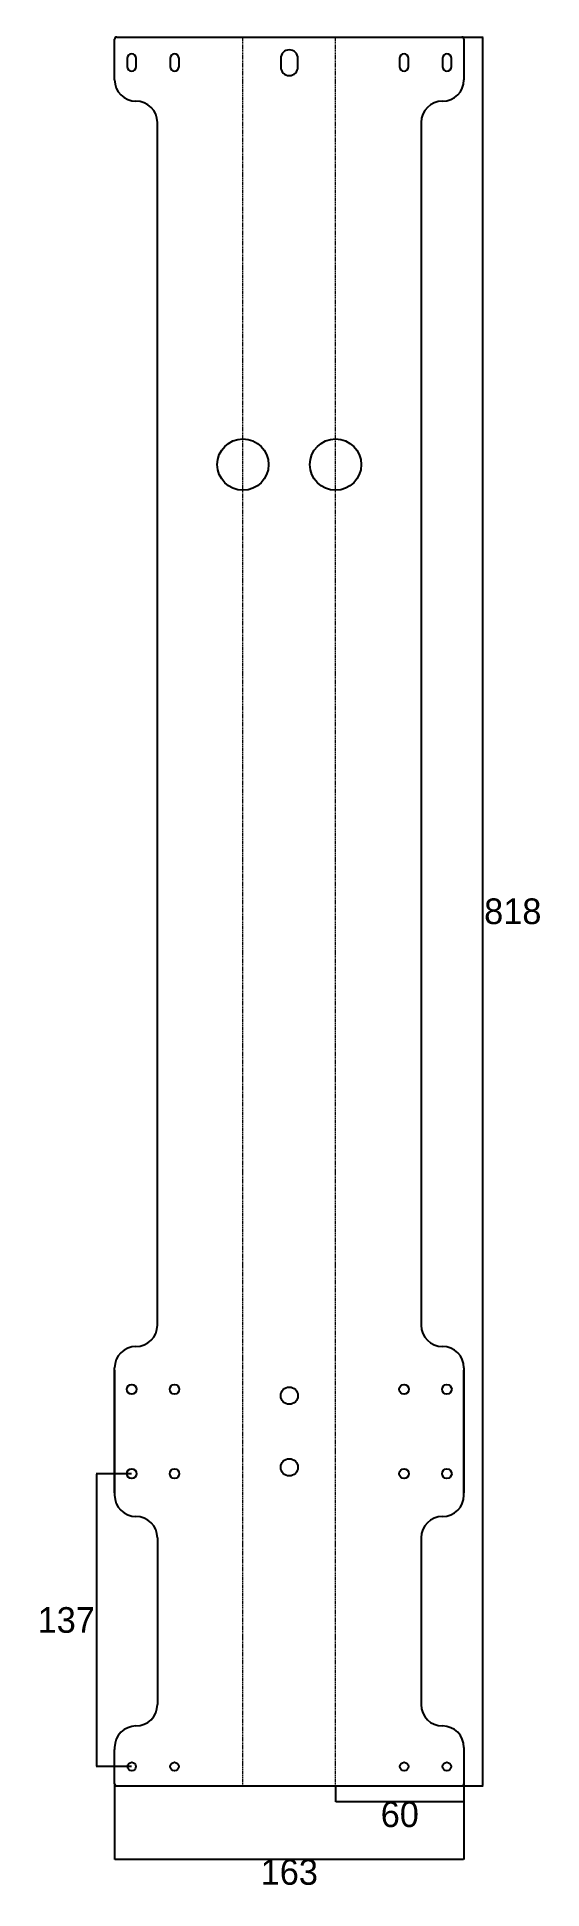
# Model space of a CAD drawing. Extents: x -200 to 36, y -866 to 0.
import ezdxf

# ---------------------------------------------------------------- set-up
doc = ezdxf.new("R2010")
doc.units = 0
doc.linetypes.add('DASHED', pattern=[0.75, 0.5, -0.25])
doc.layers.get('0').update_dxf_attribs({"linetype": 'CONTINUOUS'})
doc.layers.get('Defpoints').update_dxf_attribs({"linetype": 'CONTINUOUS'})
doc.layers.add('WHITE', color=7, linetype='CONTINUOUS')
doc.layers.add('YELLOW', color=2, linetype='CONTINUOUS')
doc.dimstyles.get("Standard").update_dxf_attribs({"dimtxt": 0.18, "dimasz": 0.18, "dimexe": 0.18, "dimexo": 0.0625, "dimgap": 0.09, "dimtad": 0, "dimtih": 1, "dimtoh": 1, "dimdec": 4, "dimzin": 0, "dimdsep": 46, "dimtxsty": 'Standard', "dimcen": 0.09, "dimadec": 0, "dimazin": 0, "dimtfac": 1, "dimtdec": 4, "dimtofl": 0, "dimtmove": 0, "dimatfit": 3, "dimfxl": 1, "dimtolj": 1, "dimtzin": 0, "dimarcsym": 0})

# ---------------------------------------------------------------- blocks, each defined once
blk = doc.blocks.new('*D0')
at = {"color": 0, "linetype": 'Continuous', "lineweight": -2, "transparency": 16777216}
for p, q in [((-0.94, 0), (8.89, 0)), ((8.71, -0.18), (8.71, -817.82)), ((-0.94, -818), (8.89, -818))]:
    blk.add_line(p, q, dxfattribs=at)
at = {"color": 0, "linetype": 'Continuous', "transparency": 16777216}
for points in [[(8.68, -0.18), (8.74, -0.18), (8.71, 0)], [(8.68, -817.82), (8.74, -817.82), (8.71, -818)]]:
    blk.add_solid(points, dxfattribs=at)
at = {"layer": 'Defpoints', "color": 0, "linetype": 'Continuous', "transparency": 16777216}
for p in [(-1, 0), (-1, -818), (8.71, -818)]:
    blk.add_point(p, dxfattribs=at)
at = {"color": 0, "linetype": 'Continuous', "transparency": 16777216, "insert": (22.8, -409), "char_height": 12, "attachment_point": 5}
blk.add_mtext('\\A1;818', dxfattribs=at)
blk = doc.blocks.new('*D1')
at = {"color": 0, "linetype": 'Continuous', "lineweight": -2, "transparency": 16777216}
for p, q in [((-155.35, -672), (-171.97, -672)), ((-171.79, -672.18), (-171.79, -808.82)), ((-155.35, -809), (-171.97, -809))]:
    blk.add_line(p, q, dxfattribs=at)
at = {"color": 0, "linetype": 'Continuous', "transparency": 16777216}
for points in [[(-171.82, -672.18), (-171.76, -672.18), (-171.79, -672)], [(-171.82, -808.82), (-171.76, -808.82), (-171.79, -809)]]:
    blk.add_solid(points, dxfattribs=at)
at = {"layer": 'Defpoints', "color": 0, "linetype": 'Continuous', "transparency": 16777216}
for p in [(-155.28, -672), (-171.79, -809), (-155.28, -809)]:
    blk.add_point(p, dxfattribs=at)
at = {"color": 0, "linetype": 'Continuous', "transparency": 16777216, "insert": (-185.88, -740.5), "char_height": 12, "attachment_point": 5}
blk.add_mtext('\\A1;137', dxfattribs=at)
blk = doc.blocks.new('*D2')
at = {"color": 0, "linetype": 'Continuous', "lineweight": -2, "transparency": 16777216}
for p, q in [((-163.28, -817.06), (-163.28, -852.45)), ((0, -817.06), (0, -852.45)), ((-163.1, -852.27), (-0.18, -852.27))]:
    blk.add_line(p, q, dxfattribs=at)
at = {"color": 0, "linetype": 'Continuous', "transparency": 16777216}
for points in [[(-163.1, -852.24), (-163.1, -852.3), (-163.28, -852.27)], [(-0.18, -852.24), (-0.18, -852.3), (0, -852.27)]]:
    blk.add_solid(points, dxfattribs=at)
at = {"layer": 'Defpoints', "color": 0, "linetype": 'Continuous', "transparency": 16777216}
for p in [(-163.28, -817), (0, -817), (0, -852.27)]:
    blk.add_point(p, dxfattribs=at)
at = {"color": 0, "linetype": 'Continuous', "transparency": 16777216, "insert": (-81.64, -858.36), "char_height": 12, "attachment_point": 5}
blk.add_mtext('\\A1;163', dxfattribs=at)
blk = doc.blocks.new('*D3')
at = {"color": 0, "linetype": 'Continuous', "lineweight": -2, "transparency": 16777216}
for p, q in [((-60, -818.06), (-60, -825.46)), ((0, -818.06), (0, -825.46)), ((-59.82, -825.28), (-0.18, -825.28))]:
    blk.add_line(p, q, dxfattribs=at)
at = {"color": 0, "linetype": 'Continuous', "transparency": 16777216}
for points in [[(-59.82, -825.25), (-59.82, -825.31), (-60, -825.28)], [(-0.18, -825.25), (-0.18, -825.31), (0, -825.28)]]:
    blk.add_solid(points, dxfattribs=at)
at = {"layer": 'Defpoints', "color": 0, "linetype": 'Continuous', "transparency": 16777216}
for p in [(-60, -818), (0, -818), (0, -825.28)]:
    blk.add_point(p, dxfattribs=at)
at = {"color": 0, "linetype": 'Continuous', "transparency": 16777216, "insert": (-30, -831.37), "char_height": 12, "attachment_point": 5}
blk.add_mtext('\\A1;60', dxfattribs=at)

msp = doc.modelspace()

# ---------------------------------------------------------------- linework, layer by layer
at = {"layer": 'WHITE', "linetype": 'Continuous'}
for p, q in [((-162.28, 0), (-1, 0)), ((-163.28, -20), (-163.28, -1)), ((0, -1), (0, -20)), ((-157.38, -10), (-157.38, -13.8)), ((-153.18, -13.8), (-153.18, -10)), ((-137.38, -10), (-137.38, -13.8)), ((-133.18, -13.8), (-133.18, -10)), ((-85.64, -10), (-85.64, -14)), ((-77.64, -14), (-77.64, -10)), ((-30.1, -10), (-30.1, -13.8)), ((-25.9, -13.8), (-25.9, -10)), ((-10.1, -10), (-10.1, -13.8)), ((-5.9, -13.8), (-5.9, -10)), ((-143.28, -602.5), (-143.28, -40)), ((-20, -40), (-20, -602.5)), ((-163.28, -681), (-163.28, -622.5)), ((-163.28, -623.5), (-163.28, -682)), ((0, -622.5), (0, -681)), ((0, -682), (0, -623.5)), ((-143.28, -702), (-143.28, -716.59)), ((-143.28, -702), (-143.28, -780)), ((-20, -702), (-20, -726.7)), ((-20, -702), (-20, -780)), ((-20, -702), (-20, -780)), ((-163.28, -800), (-163.28, -801)), ((-163.28, -817), (-163.28, -801)), ((0, -800), (0, -801)), ((0, -801), (0, -817)), ((-162.28, -818), (-1, -818))]:
    msp.add_line(p, q, dxfattribs=at)
for centre, radius in [((-103.28, -200), 12), ((-60, -200), 12), ((-155.28, -632.5), 2.25), ((-135.28, -632.5), 2.25), ((-81.64, -635.5), 4), ((-28, -632.5), 2.25), ((-8, -632.5), 2.25), ((-81.64, -669), 4), ((-155.28, -672), 2.25), ((-135.28, -672), 2.25), ((-28, -672), 2.25), ((-8, -672), 2.25), ((-155.28, -809), 2), ((-135.28, -809), 2), ((-28, -809), 2), ((-8, -809), 2)]:
    msp.add_circle(centre, radius, dxfattribs=at)
for centre, radius, start, end in [((-162.28, -1), 1, 90, 180), ((-1, -1), 1, 0, 90), ((-155.28, -10), 2.1, 0, 180), ((-135.28, -10), 2.1, 0, 180), ((-81.64, -10), 4, 0, 180), ((-28, -10), 2.1, 0, 180), ((-8, -10), 2.1, 0, 180), ((-155.28, -13.8), 2.1, 180, 0), ((-135.28, -13.8), 2.1, 180, 0), ((-81.64, -14), 4, 180, 0), ((-28, -13.8), 2.1, 180, 0), ((-8, -13.8), 2.1, 180, 0), ((-153.28, -20), 10, 180, 270), ((-10, -20), 10, 270, 0), ((-153.28, -40), 10, 0, 90), ((-10, -40), 10, 90, 180), ((-153.28, -602.5), 10, 270, 0), ((-10, -602.5), 10, 180, 270), ((-153.28, -622.5), 10, 90, 180), ((-10, -622.5), 10, 0, 90), ((-153.28, -682), 10, 180, 270), ((-10, -682), 10, 270, 0), ((-153.28, -702), 10, 0, 90), ((-10, -702), 10, 90, 180), ((-153.28, -780), 10, 270, 0), ((-10, -780), 10, 180, 270), ((-153.28, -800), 10, 90, 180), ((-10, -800), 10, 0, 90), ((-162.28, -817), 1, 180, 270), ((-1, -817), 1, 270, 0)]:
    msp.add_arc(centre, radius, start, end, dxfattribs=at)
at = {"layer": 'YELLOW', "linetype": 'DASHED', "lineweight": 0}
for p, q in [((-60, -818), (-60, 0)), ((-103.28, -818), (-103.28, 0))]:
    msp.add_line(p, q, dxfattribs=at)

# ---------------------------------------------------------------- dimensions: what is measured, and where the dimension line sits
at = {"color": 3, "linetype": 'Continuous'}
for base, p1, p2, picture, middle in [((8.71, -818), (-1, 0), (-1, -818), '*D0', (22.8, -409)), ((-171.79, -809), (-155.28, -672), (-155.28, -809), '*D1', (-185.88, -740.5))]:
    dim = msp.add_linear_dim(base=base, p1=p1, p2=p2, angle=90, dimstyle='Standard', override={"dimtxt": 12, "dimtad": 2, "dimdec": 0}, dxfattribs=at)
    dim.commit()
    dim.dimension.update_dxf_attribs({"geometry": picture, "text_midpoint": middle})
for base, p1, p2, picture, middle in [((0, -852.27), (-163.28, -817), (0, -817), '*D2', (-81.64, -858.36)), ((0, -825.28), (-60, -818), (0, -818), '*D3', (-30, -831.37))]:
    dim = msp.add_linear_dim(base=base, p1=p1, p2=p2, dimstyle='Standard', override={"dimtxt": 12, "dimtad": 2, "dimdec": 0}, dxfattribs=at)
    dim.commit()
    dim.dimension.update_dxf_attribs({"geometry": picture, "text_midpoint": middle})

doc.saveas('drawing.dxf')
